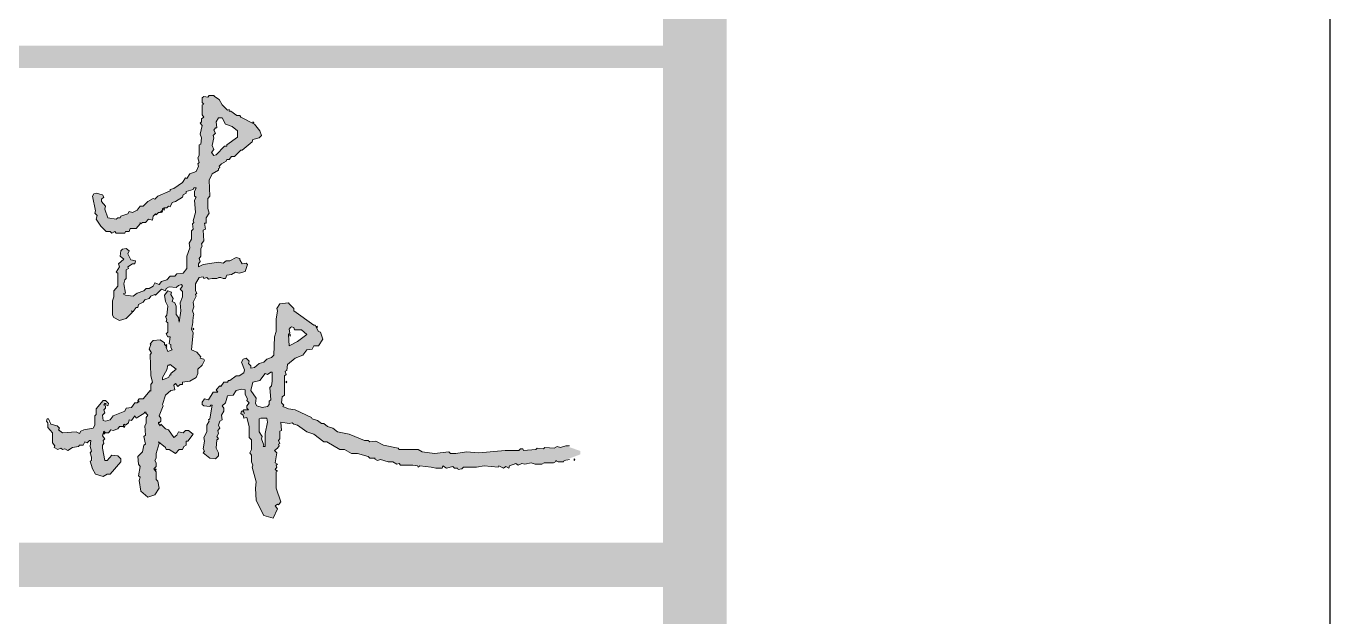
# Model space of a CAD drawing. Extents: x -518115 to 790560, y -210384 to 1628073.
# Drawn here: x 488361 to 490414, y 1039750 to 1040681 of the extents above; entities that cross this region are included whole.
import ezdxf

# ---------------------------------------------------------------- set-up
doc = ezdxf.new("R2010")
doc.units = 0
doc.header["$LTSCALE"] = 1000
doc.header["$MEASUREMENT"] = 0
doc.layers.add('yichutu', color=7, linetype='Continuous', true_color=0xffffff, plot=False)
doc.layers.add('图框', color=140, linetype='Continuous')
doc.layers.add('签名', color=7, linetype='Continuous', lineweight=18)

# ---------------------------------------------------------------- blocks, each defined once
blk = doc.blocks.new('yct-841-594-84100-59399.9999999999-100-1000.0')
at = {"layer": 'yichutu', "color": 7, "true_color": 0xffffff}
blk.add_lwpolyline([(0, 0), (0, 59400), (84100, 59400), (84100, 0)], close=True, dxfattribs=at)
blk = doc.blocks.new('TK')
at = {"layer": '签名'}
h = blk.add_hatch(color=2, dxfattribs=at)
h.dxf.hatch_style = 1
h.paths.add_polyline_path([(547606.6, 497375.2), (547600.5, 497375.2), (547598.1, 497372.8), (547599.3, 497371.6), (547596.9, 497369.2), (547593.3, 497369.2), (547588.4, 497361.9), (547580, 497360.7), (547577.5, 497355.9), (547559.4, 497348.6), (547554.5, 497342.6), (547547.3, 497340.1), (547543.7, 497341.3), (547542.5, 497349.8), (547546.1, 497353.4), (547544.9, 497358.3), (547547.3, 497360.7), (547547.3, 497364.3), (547544.9, 497365.5), (547548.1, 497372), (547547.3, 497372.8), (547543.7, 497372.8), (547532.8, 497359.5), (547532.8, 497351), (547530.4, 497348.6), (547530.4, 497334.1), (547527.9, 497329.2), (547513.4, 497326.8), (547508.6, 497324.4), (547506.2, 497320.8), (547501.3, 497323.2), (547479.6, 497322), (547473.5, 497326.8), (547474.7, 497329.2), (547471.1, 497332.9), (547458.2, 497336.1), (547456.6, 497337.7), (547456.6, 497330.5), (547463.8, 497322), (547463.8, 497306.3), (547467.5, 497301.4), (547466.2, 497299), (547472.3, 497295.4), (547477.1, 497297.8), (547479.6, 497295.4), (547483.2, 497296.6), (547488, 497294.2), (547495.3, 497299), (547505, 497300.2), (547506.2, 497302.6), (547512.2, 497302.6), (547514.6, 497307.5), (547518.3, 497306.3), (547521.9, 497309.9), (547524.3, 497309.9), (547523.1, 497300.2), (547525.5, 497293), (547523.1, 497290.5), (547526.9, 497279.1), (547523.1, 497277.2), (547526.7, 497265.1), (547531.6, 497256.7), (547543.7, 497253), (547549.7, 497256.7), (547554.5, 497256.7), (547571.5, 497276), (547571.5, 497280.9), (547566.6, 497285.7), (547557, 497286.9), (547549.7, 497278.4), (547546.1, 497278.4), (547541.7, 497301.9), (547544.9, 497305.1), (547543.7, 497309.9), (547546.1, 497312.3), (547542.5, 497317.2), (547544.9, 497324.4), (547547.3, 497322), (547552.1, 497322), (547555.8, 497326.8), (547559.4, 497325.6), (547566.6, 497328), (547569.1, 497331.7), (547575.1, 497331.7), (547576.3, 497335.3), (547578.7, 497334.1), (547583.6, 497337.7), (547584.8, 497342.6), (547588.4, 497341.3), (547593.3, 497348.6), (547595.7, 497345), (547607.8, 497352.2), (547609, 497354.6), (547611.4, 497354.6), (547610.2, 497353.4), (547613.8, 497349.8), (547611.4, 497346.2), (547611.4, 497336.5), (547609, 497332.9), (547610.2, 497318.4), (547607.8, 497315.9), (547610.2, 497303.8), (547607.8, 497302.6), (547605.4, 497291.8), (547598.1, 497284.5), (547599.3, 497272.4), (547601.7, 497268.8), (547599.3, 497254.3), (547601.7, 497251.8), (547600.5, 497247), (547602.9, 497230.1), (547613.8, 497220.4), (547624.7, 497224), (547632, 497234.9), (547629.5, 497245.8), (547627.1, 497248.2), (547627.1, 497260.3), (547623.5, 497265.1), (547627.1, 497268.8), (547627.1, 497274.8), (547624.7, 497278.4), (547627.1, 497282.1), (547627.1, 497289.3), (547632, 497305.1), (547630.8, 497307.5), (547641.6, 497299), (547642.9, 497295.4), (547647.7, 497295.4), (547657.4, 497289.3), (547663.4, 497295.4), (547668.3, 497295.4), (547670.7, 497300.2), (547674.3, 497302.6), (547674.3, 497308.7), (547676.7, 497308.7), (547685.2, 497319.6), (547677.9, 497325.6), (547673.1, 497325.6), (547669.5, 497322), (547662.2, 497323.2), (547659.8, 497318.4), (547654.9, 497314.7), (547646.5, 497326.8), (547641.6, 497328), (547634.4, 497335.3), (547633.2, 497332.9), (547630.8, 497336.5), (547630.8, 497338.9), (547632, 497337.7), (547634.4, 497340.1), (547634.4, 497345), (547632, 497348.6), (547638, 497364.3), (547636.8, 497366.7), (547641.6, 497381.3), (547650.1, 497388.5), (547656.2, 497389.7), (547654.9, 497397), (547657.4, 497399.4), (547661, 497394.6), (547664.6, 497398.2), (547668.3, 497398.2), (547668.3, 497401.8), (547675, 497402.5), (547675.5, 497403), (547675.9, 497402.6), (547680.3, 497403), (547690, 497409.1), (547692.4, 497415.1), (547692.4, 497422.4), (547699.7, 497428.4), (547703.3, 497435.7), (547702.1, 497438.1), (547696.1, 497439.3), (547697.3, 497441.7), (547691.2, 497449), (547682.8, 497452.6), (547685.2, 497479.2), (547682.8, 497485.3), (547684.5, 497495.7), (547684.5, 497498.3), (547685.7, 497506.8), (547686.4, 497508.3), (547684, 497514.3), (547686.4, 497520.4), (547685.2, 497527.6), (547690, 497537.3), (547688.8, 497539.7), (547691.2, 497542.1), (547688.8, 497545.8), (547688.8, 497556.7), (547694.9, 497566.3), (547700.9, 497567.5), (547702.1, 497565.1), (547707, 497566.3), (547709.4, 497563.9), (547715.4, 497565.1), (547717.2, 497565), (547722, 497565), (547726.3, 497566.3), (547726.9, 497566.6), (547730.5, 497566.6), (547732.4, 497565.1), (547736, 497565.1), (547738.4, 497570), (547745.7, 497571.2), (547751.7, 497574.8), (547757.8, 497573.6), (547767.4, 497576), (547771.1, 497586.9), (547768.6, 497589.3), (547762.6, 497588.1), (547757.3, 497596.9), (547752.9, 497597.8), (547743.2, 497592.9), (547737.2, 497592.9), (547732.4, 497589.3), (547725.1, 497590.5), (547700.9, 497586.9), (547693.7, 497583.3), (547693.7, 497588.1), (547696.1, 497591.7), (547694.9, 497596.6), (547697.3, 497600.2), (547697.3, 497612.3), (547699.7, 497615.9), (547698.5, 497619.6), (547702.1, 497624.4), (547700.9, 497641.3), (547704.5, 497642.5), (547703.3, 497652.2), (547705.7, 497652.2), (547705.7, 497660.7), (547710.6, 497667.9), (547708.2, 497675.2), (547708.2, 497690.9), (547711.8, 497694.5), (547710.6, 497719.9), (547715.4, 497729.6), (547725.1, 497735.7), (547727.3, 497739.7), (547729.9, 497745.4), (547734.9, 497747), (547738.4, 497752.6), (547742, 497752.6), (547745.7, 497757.4), (547750.5, 497757.4), (547760.2, 497767.1), (547762.6, 497767.1), (547778.3, 497780.4), (547779.5, 497784.1), (547789.2, 497786.5), (547792.8, 497790.1), (547790.4, 497797.4), (547782, 497808.2), (547760.2, 497819.1), (547759, 497821.6), (547754.1, 497821.6), (547744.5, 497828.8), (547740.8, 497828.8), (547731.2, 497838.5), (547726.3, 497847), (547717.2, 497853), (547710.6, 497853), (547708.2, 497850.6), (547702.1, 497851.8), (547699.7, 497849.4), (547699.7, 497842.1), (547702.1, 497839.7), (547699.7, 497838.5), (547699.7, 497822.8), (547702.1, 497819.1), (547698.5, 497816.7), (547698.5, 497811.9), (547696.1, 497809.5), (547699.7, 497805.8), (547696.1, 497792.5), (547698.5, 497786.5), (547697.3, 497776.8), (547694.9, 497775.6), (547694.9, 497758.7), (547692.4, 497755), (547694.9, 497747.8), (547692.4, 497745.4), (547693.7, 497741.7), (547690, 497733.3), (547680.3, 497729.6), (547675.5, 497722.4), (547673.1, 497723.6), (547668.3, 497716.3), (547654.9, 497706.6), (547648.9, 497705.4), (547648.9, 497703), (547629.5, 497694.5), (547624.7, 497689.7), (547622.3, 497690.9), (547613.8, 497686.1), (547606.6, 497678.8), (547601.7, 497678.8), (547596.9, 497672.8), (547589.6, 497669.1), (547584.8, 497670.4), (547582.4, 497666.7), (547571.5, 497663.1), (547570.3, 497660.7), (547566.6, 497660.7), (547564.2, 497658.3), (547550.9, 497660.7), (547546.1, 497674), (547547.3, 497678.8), (547541.2, 497686.1), (547541.2, 497689.7), (547544.9, 497693.3), (547542.5, 497697), (547532.8, 497699.4), (547529.1, 497698.2), (547526.7, 497694.5), (547531.6, 497671.6), (547530.4, 497667.9), (547534, 497664.3), (547532.8, 497658.3), (547540, 497647.4), (547548.5, 497638.9), (547554.5, 497638.9), (547557, 497636.5), (547561.8, 497638.9), (547564.2, 497636.5), (547577.5, 497636.5), (547578.7, 497638.9), (547584.8, 497638.9), (547586, 497643.7), (547595.7, 497643.7), (547601.7, 497651), (547601.7, 497653.4), (547602.9, 497651), (547605.4, 497653.4), (547610.2, 497653.4), (547615, 497658.3), (547621.1, 497657), (547622.3, 497663.1), (547625.9, 497666.7), (547627.1, 497665.5), (547630.8, 497669.1), (547633.2, 497669.1), (547636.8, 497672.8), (547636.8, 497675.2), (547638, 497674), (547639.2, 497676.4), (547644.1, 497676.4), (547646.5, 497678.8), (547648.9, 497677.6), (547652.5, 497684.9), (547657.4, 497686.1), (547668.3, 497693.3), (547669.5, 497697), (547674.3, 497699.4), (547674.3, 497701.8), (547685.2, 497705.4), (547686.4, 497707.9), (547690, 497707.9), (547687.6, 497701.8), (547687.6, 497694.5), (547690, 497693.3), (547687.6, 497688.5), (547688.8, 497669.1), (547685.2, 497655.8), (547686.4, 497653.4), (547684, 497651), (547685.2, 497642.5), (547682.8, 497640.1), (547682.8, 497626.8), (547679.1, 497620.8), (547680.3, 497613.5), (547675.5, 497600.2), (547675.5, 497580.8), (547669.5, 497573.6), (547659.8, 497572.4), (547656.2, 497568.7), (547648.9, 497568.7), (547644.1, 497562.7), (547635.6, 497560.3), (547632, 497555.4), (547624.7, 497557.9), (547622.3, 497553), (547616.2, 497549.4), (547611.4, 497549.4), (547607.8, 497545.8), (547596.9, 497542.1), (547590.8, 497537.3), (547578.7, 497538.5), (547575.1, 497540.9), (547578.7, 497542.1), (547576.3, 497556.7), (547577.5, 497562.7), (547580, 497565.1), (547580, 497578.4), (547583.6, 497580.8), (547582.4, 497583.3), (547589.6, 497588.1), (547593.3, 497588.1), (547594.5, 497592.9), (547587.2, 497594.2), (547582.4, 497603.8), (547584.8, 497608.7), (547580, 497612.3), (547573.9, 497611.1), (547571.5, 497608.7), (547570.3, 497600.2), (547576.3, 497595.4), (547567.9, 497588.1), (547569.1, 497583.3), (547564.2, 497574.8), (547566.6, 497573.6), (547566.6, 497553), (547560.6, 497545.8), (547560.6, 497536.1), (547558.2, 497530), (547558.2, 497507.1), (547560.6, 497503.4), (547569.1, 497498.6), (547580, 497502.2), (547589.6, 497511.9), (547588.4, 497514.3), (547590.8, 497513.1), (547595.7, 497519.2), (547598.1, 497519.2), (547599.3, 497524), (547606.6, 497527.6), (547609, 497531.3), (547616.2, 497533.7), (547618.7, 497537.3), (547628.7, 497541.3), (547635.6, 497548.2), (547641.6, 497545.8), (547642.9, 497549.4), (547647.7, 497551.8), (547658.6, 497550.6), (547662.2, 497554.2), (547667, 497555.4), (547668.3, 497553), (547664.6, 497548.2), (547668.3, 497544.6), (547668.3, 497536.1), (547664.6, 497526.4), (547665.8, 497514.3), (547663.4, 497496.2), (547662.2, 497503.4), (547658.6, 497508.3), (547658.6, 497521.6), (547656.2, 497526.4), (547652.5, 497528.8), (547653.7, 497533.7), (547650.1, 497539.7), (547651.3, 497543.3), (547645.3, 497545.8), (547640.4, 497538.5), (547641.6, 497528.8), (547645.3, 497521.6), (547644.1, 497507.1), (547641.6, 497504.6), (547644.1, 497501), (547642.9, 497497.4), (547645.3, 497495), (547645.3, 497480.4), (547642.9, 497478), (547645.3, 497473.2), (547648.9, 497473.2), (547647.7, 497462.3), (547650.1, 497461.1), (547650.1, 497456.3), (547652.5, 497452.6), (547645.3, 497450.2), (547641.2, 497460.3), (547640.4, 497461.1), (547640.4, 497463.5), (547633.2, 497468.4), (547622.3, 497467.1), (547617.4, 497462.3), (547618.7, 497461.1), (547616.2, 497453.8), (547619.9, 497447.8), (547617.4, 497445.4), (547618.7, 497411.5), (547621.1, 497401.8), (547618.7, 497398.2), (547618.7, 497387.3), (547617.4, 497388.5)])
h.paths.add_polyline_path([(547636.8, 497405.5), (547636.8, 497409.1), (547644.1, 497421.2), (547645.3, 497428.4), (547647.7, 497428.4), (547648.9, 497429.6), (547658.6, 497422.4), (547650.1, 497415.1), (547650.1, 497412.7), (547648.9, 497413.9), (547646.5, 497409.1)], flags=16)
h.paths.add_polyline_path([(547714.2, 497763.5), (547717.8, 497768.3), (547715.4, 497774.4), (547717.8, 497786.5), (547716.6, 497790.1), (547720.3, 497793.7), (547717.8, 497798.6), (547722.3, 497805.3), (547721.5, 497811.9), (547725.1, 497817.9), (547731.2, 497817.9), (547736, 497808.2), (547746.9, 497804.6), (547755.3, 497797.4), (547755.3, 497787.7), (547738.4, 497775.6), (547738.4, 497773.2), (547734.8, 497773.2), (547718.9, 497757.3)], flags=16)
h = blk.add_hatch(color=2, dxfattribs=at)
h.dxf.hatch_style = 1
h.paths.add_polyline_path([(547804.9, 497366.7), (547802.5, 497363.1), (547794.1, 497361.9), (547785.6, 497364.3), (547783.2, 497368), (547784.4, 497376.4), (547775.9, 497388.5), (547779.5, 497401.8), (547790.4, 497404.2), (547798.9, 497415.1), (547802.5, 497413.9), (547807.4, 497417.5), (547809.8, 497417.5), (547809.8, 497403), (547808.6, 497395.8), (547806.1, 497393.4), (547807.4, 497374), (547804.9, 497371.6)], flags=16)
h.paths.add_polyline_path([(547801.3, 497345), (547802.5, 497338.9), (547798.9, 497320.8), (547798.9, 497300.2), (547795.3, 497300.2), (547796.5, 497302.6), (547792.8, 497312.3), (547794.1, 497315.9), (547789.2, 497323.2), (547789.2, 497343.8), (547791.6, 497345)], flags=16)
h.paths.add_polyline_path([(547836.4, 497458.7), (547835.2, 497476.8), (547837.6, 497479.2), (547836.4, 497485.3), (547838.8, 497487.7), (547840, 497488.9), (547843.6, 497487.7), (547844.9, 497484.1), (547855.7, 497484.1), (547864.2, 497476.8), (547849.7, 497465.9)], flags=16)
h.paths.add_polyline_path([(547837.6, 497474.4), (547837.6, 497476.8), (547838.8, 497475.6)], flags=0)
h.paths.add_polyline_path([(548294.8, 497287.9), (548294.8, 497293.3), (548271.8, 497301.4), (548263.4, 497299), (548258.5, 497300.2), (548253.7, 497297.8), (548239.2, 497299), (548236.8, 497296.6), (548227.1, 497297.8), (548224.7, 497295.4), (548205.3, 497294.2), (548204.1, 497296.6), (548200.5, 497296.6), (548198.1, 497294.2), (548176.3, 497294.2), (548135.2, 497290.5), (548115.8, 497291.8), (548098.9, 497289.3), (548090.4, 497289.3), (548088, 497291.8), (548065, 497289.3), (548045.6, 497291.8), (548039.6, 497295.4), (548009.4, 497295.4), (548008.1, 497297.8), (547985.2, 497302.6), (547973.1, 497308.7), (547963.4, 497307.5), (547961, 497309.9), (547954.9, 497309.9), (547930.7, 497319.6), (547912.6, 497323.2), (547905.3, 497329.2), (547896.9, 497331.7), (547890.8, 497336.5), (547887.2, 497336.5), (547881.1, 497341.3), (547872.7, 497343.8), (547871.5, 497346.2), (547846.1, 497358.3), (547835.2, 497359.5), (547826.7, 497363.1), (547827.9, 497365.5), (547824.3, 497369.2), (547825.5, 497378.8), (547829.1, 497381.3), (547829.1, 497411.5), (547831.5, 497413.9), (547830.3, 497418.8), (547832.8, 497420), (547834, 497429.6), (547846.1, 497439.3), (547858.2, 497444.2), (547864.2, 497452.6), (547872.7, 497453.8), (547875.1, 497458.7), (547882.4, 497458.7), (547889.6, 497469.6), (547886, 497480.4), (547882.4, 497481.7), (547877.5, 497491.3), (547875.1, 497491.3), (547843.6, 497514.3), (547843.6, 497517.9), (547835.2, 497526.4), (547821.9, 497525.2), (547817, 497517.9), (547818.2, 497514.3), (547815.8, 497501), (547815.8, 497481.7), (547813.4, 497473.2), (547812.2, 497444.2), (547808.6, 497440.5), (547801.3, 497438.1), (547796.5, 497433.3), (547789.2, 497430.9), (547782, 497424.8), (547775.9, 497423.6), (547775.9, 497427.2), (547772.3, 497430.9), (547773.5, 497434.5), (547768.6, 497439.3), (547763.8, 497438.1), (547761.4, 497433.3), (547766.2, 497421.2), (547765, 497416.3), (547757.8, 497411.5), (547752.9, 497411.5), (547743.2, 497404.2), (547740.8, 497404.2), (547739.6, 497401.8), (547733.6, 497401.8), (547728.7, 497394.6), (547727.5, 497395.8), (547721.5, 497389.7), (547723.9, 497386.1), (547716.6, 497386.1), (547709.4, 497374), (547703.3, 497375.2), (547699.7, 497370.4), (547699.7, 497366.7), (547702.1, 497364.3), (547711.8, 497363.1), (547713, 497365.5), (547715.4, 497365.5), (547711.8, 497343.8), (547709.4, 497342.6), (547710.6, 497340.1), (547707, 497334.1), (547707, 497323.2), (547702.1, 497314.7), (547703.3, 497308.7), (547700.9, 497296.6), (547703.3, 497293), (547700.9, 497290.5), (547711.8, 497282.1), (547720.3, 497280.9), (547725.1, 497285.7), (547725.1, 497290.5), (547721.5, 497297.8), (547722.7, 497311.1), (547725.1, 497312.3), (547722.7, 497315.9), (547725.1, 497320.8), (547723.9, 497325.6), (547727.5, 497329.2), (547725.1, 497334.1), (547727.5, 497340.1), (547731.2, 497342.6), (547729.9, 497349.8), (547733.6, 497355.9), (547733.6, 497360.7), (547731.2, 497364.3), (547736, 497369.2), (547739.6, 497380.1), (547748.1, 497381.3), (547752.9, 497388.5), (547761.4, 497390.9), (547767.4, 497389.7), (547767.4, 497382.5), (547771.1, 497375.2), (547769.9, 497372.8), (547773.5, 497369.2), (547769.9, 497364.3), (547769.9, 497360.7), (547772.3, 497358.3), (547765, 497358.3), (547763.8, 497357.1), (547766.2, 497352.2), (547763.8, 497355.9), (547761.4, 497355.9), (547760.2, 497352.2), (547763.8, 497349.8), (547765, 497345), (547769.9, 497346.2), (547773.5, 497331.7), (547773.5, 497314.7), (547777.1, 497311.1), (547777.1, 497295.4), (547774.7, 497290.5), (547777.1, 497286.9), (547777.1, 497276), (547779.5, 497271.2), (547778.3, 497267.6), (547784.4, 497244.6), (547783.2, 497234.9), (547784.4, 497215.5), (547796.5, 497191.4), (547811, 497187.7), (547818.2, 497202.2), (547814.6, 497207.1), (547818.2, 497209.5), (547819.5, 497208.3), (547823.1, 497213.1), (547815.8, 497234.9), (547815.8, 497260.3), (547818.2, 497261.5), (547814.6, 497263.9), (547817, 497267.6), (547815.8, 497271.2), (547818.2, 497272.4), (547814.6, 497274.8), (547817, 497290.5), (547813.4, 497294.2), (547818.2, 497297.8), (547820.7, 497301.4), (547819.5, 497303.8), (547821.9, 497305.1), (547819.5, 497309.9), (547821.9, 497312.3), (547821.9, 497324.4), (547824.3, 497325.6), (547823.1, 497338.9), (547836.4, 497336.5), (547841.2, 497337.7), (547843.6, 497335.3), (547849.7, 497334.1), (547864.2, 497323.2), (547875.1, 497319.6), (547890.8, 497307.5), (547895.7, 497307.5), (547916.2, 497295.4), (547923.5, 497295.4), (547934.4, 497289.3), (547944, 497289.3), (547961, 497284.5), (547963.4, 497282.1), (547971.9, 497282.1), (547970.7, 497280.9), (547975.5, 497278.4), (547980.3, 497279.7), (547992.4, 497276), (547999.7, 497276), (548005.7, 497272.4), (548009.4, 497273.6), (548011.8, 497271.2), (548031.1, 497271.2), (548038.4, 497270), (548039.6, 497267.6), (548042, 497270), (548060.2, 497267.6), (548063.6, 497267), (548067.4, 497266.3), (548077.1, 497266.3), (548078.3, 497270), (548084.4, 497266.3), (548094, 497268.8), (548096.5, 497266.3), (548101.3, 497266.3), (548102.5, 497263.9), (548108.5, 497265.1), (548111, 497267.6), (548131.5, 497267.6), (548143.6, 497270), (548165.4, 497267.6), (548166.6, 497270), (548173.9, 497266.3), (548177.5, 497268.8), (548182.3, 497266.3), (548183.5, 497270), (548193.2, 497273.6), (548196.8, 497271.2), (548202.9, 497273.6), (548207.7, 497272.4), (548217.4, 497274.8), (548223.5, 497272.4), (548234.3, 497272.4), (548238, 497274.8), (548252.5, 497274.8), (548257.3, 497277.2), (548256.1, 497278.4), (548259.7, 497276), (548268.2, 497276), (548269.4, 497278.4)])
at = {"layer": '图框'}
blk.add_lwpolyline([(465375, 548713.7), (549475, 548713.7), (549475, 489313.7), (465375, 489313.7)], close=True, dxfattribs=at)
blk.add_lwpolyline([(465375, 548713.7), (549475, 548713.7), (549475, 489313.7), (465375, 489313.7)], close=True, dxfattribs=at)
at = {"layer": '图框', "const_width": 100}
blk.add_lwpolyline([(548475, 490313.7), (548475, 547713.7), (467875, 547713.7), (467875, 490313.7)], close=True, dxfattribs=at)
at = {"layer": '图框'}
for points, const_width in [([(541480, 497914), (548480, 497914)], 35), ([(541480, 497114), (548480, 497114)], 70)]:
    blk.add_lwpolyline(points, dxfattribs=dict(at, const_width=const_width))
at = {"layer": '签名', "color": 2, "elevation": 9704994.5}
for points in [[(547719.1, 497851.8), (547717.8, 497853), (547710.6, 497853), (547708.2, 497850.6), (547702.1, 497851.8), (547699.7, 497849.4), (547699.7, 497842.1), (547702.1, 497839.7), (547699.7, 497838.5), (547699.7, 497822.8), (547702.1, 497819.1), (547698.5, 497816.7), (547698.5, 497811.9), (547696.1, 497809.5), (547699.7, 497805.8), (547696.1, 497792.5), (547698.5, 497786.5), (547697.3, 497776.8), (547694.9, 497775.6), (547694.9, 497758.7), (547692.4, 497755), (547694.9, 497747.8), (547692.4, 497745.4), (547693.7, 497741.7), (547690, 497733.3), (547680.3, 497729.6), (547675.5, 497722.4), (547673.1, 497723.6), (547668.3, 497716.3), (547654.9, 497706.6), (547648.9, 497705.4), (547648.9, 497703), (547629.5, 497694.5), (547624.7, 497689.7), (547622.3, 497690.9), (547613.8, 497686.1), (547606.6, 497678.8), (547601.7, 497678.8), (547596.9, 497672.8), (547589.6, 497669.1), (547584.8, 497670.4), (547582.4, 497666.7), (547571.5, 497663.1), (547570.3, 497660.7), (547566.6, 497660.7), (547564.2, 497658.3), (547550.9, 497660.7), (547546.1, 497674), (547547.3, 497678.8), (547541.2, 497686.1), (547541.2, 497689.7), (547544.9, 497693.3), (547542.5, 497697), (547532.8, 497699.4), (547529.1, 497698.2), (547526.7, 497694.5), (547531.6, 497671.6), (547530.4, 497667.9), (547534, 497664.3), (547532.8, 497658.3), (547540, 497647.4), (547548.5, 497638.9), (547554.5, 497638.9), (547557, 497636.5), (547561.8, 497638.9), (547564.2, 497636.5), (547577.5, 497636.5), (547578.7, 497638.9), (547584.8, 497638.9), (547586, 497643.7), (547595.7, 497643.7), (547601.7, 497651), (547601.7, 497653.4), (547602.9, 497651), (547605.4, 497653.4), (547610.2, 497653.4), (547615, 497658.3), (547621.1, 497657), (547622.3, 497663.1), (547625.9, 497666.7), (547627.1, 497665.5), (547630.8, 497669.1), (547633.2, 497669.1), (547636.8, 497672.8), (547636.8, 497675.2), (547638, 497674), (547639.2, 497676.4), (547644.1, 497676.4), (547646.5, 497678.8), (547648.9, 497677.6), (547652.5, 497684.9), (547657.4, 497686.1), (547668.3, 497693.3), (547669.5, 497697), (547674.3, 497699.4), (547674.3, 497701.8), (547685.2, 497705.4), (547686.4, 497707.9), (547690, 497707.9), (547687.6, 497701.8), (547687.6, 497694.5), (547690, 497693.3), (547687.6, 497688.5), (547688.8, 497669.1), (547685.2, 497655.8), (547686.4, 497653.4), (547684, 497651), (547685.2, 497642.5), (547682.8, 497640.1), (547682.8, 497626.8), (547679.1, 497620.8), (547680.3, 497613.5), (547675.5, 497600.2), (547675.5, 497580.8), (547669.5, 497573.6), (547659.8, 497572.4), (547656.2, 497568.7), (547648.9, 497568.7), (547644.1, 497562.7), (547635.6, 497560.3), (547632, 497555.4), (547624.7, 497557.9), (547622.3, 497553), (547616.2, 497549.4), (547611.4, 497549.4), (547607.8, 497545.8), (547596.9, 497542.1), (547590.8, 497537.3), (547578.7, 497538.5), (547575.1, 497540.9), (547578.7, 497542.1), (547576.3, 497556.7), (547577.5, 497562.7), (547580, 497565.1), (547580, 497578.4), (547583.6, 497580.8), (547582.4, 497583.3), (547589.6, 497588.1), (547593.3, 497588.1), (547594.5, 497592.9), (547587.2, 497594.2), (547582.4, 497603.8), (547584.8, 497608.7), (547580, 497612.3), (547573.9, 497611.1), (547571.5, 497608.7), (547570.3, 497600.2), (547576.3, 497595.4), (547567.9, 497588.1), (547569.1, 497583.3), (547564.2, 497574.8), (547566.6, 497573.6), (547566.6, 497553), (547560.6, 497545.8), (547560.6, 497536.1), (547558.2, 497530), (547558.2, 497507.1), (547560.6, 497503.4), (547569.1, 497498.6), (547580, 497502.2), (547589.6, 497511.9), (547588.4, 497514.3), (547590.8, 497513.1), (547595.7, 497519.2), (547598.1, 497519.2), (547599.3, 497524), (547606.6, 497527.6), (547609, 497531.3), (547616.2, 497533.7), (547618.7, 497537.3), (547624.7, 497539.7), (547625.9, 497538.5), (547635.6, 497548.2), (547641.6, 497545.8), (547642.9, 497549.4), (547647.7, 497551.8), (547658.6, 497550.6), (547662.2, 497554.2), (547667, 497555.4), (547668.3, 497553), (547664.6, 497548.2), (547668.3, 497544.6), (547668.3, 497536.1), (547664.6, 497526.4), (547665.8, 497514.3), (547663.4, 497496.2), (547662.2, 497503.4), (547658.6, 497508.3), (547658.6, 497521.6), (547656.2, 497526.4), (547652.5, 497528.8), (547653.7, 497533.7), (547650.1, 497539.7), (547651.3, 497543.3), (547645.3, 497545.8), (547640.4, 497538.5), (547641.6, 497528.8), (547645.3, 497521.6), (547644.1, 497507.1), (547641.6, 497504.6), (547644.1, 497501), (547642.9, 497497.4), (547645.3, 497495), (547645.3, 497480.4), (547642.9, 497478), (547645.3, 497473.2), (547648.9, 497473.2), (547647.7, 497462.3), (547650.1, 497461.1), (547650.1, 497456.3), (547652.5, 497452.6), (547645.3, 497450.2), (547642.9, 497456.3), (547644.1, 497457.5), (547640.4, 497461.1), (547640.4, 497463.5), (547633.2, 497468.4), (547622.3, 497467.1), (547617.4, 497462.3), (547618.7, 497461.1), (547616.2, 497453.8), (547619.9, 497447.8), (547617.4, 497445.4), (547618.7, 497411.5), (547621.1, 497401.8), (547618.7, 497398.2), (547618.7, 497387.3), (547617.4, 497388.5), (547606.6, 497375.2), (547600.5, 497375.2), (547598.1, 497372.8), (547600.5, 497370.4), (547599.3, 497371.6), (547596.9, 497369.2), (547593.3, 497369.2), (547588.4, 497361.9), (547580, 497360.7), (547577.5, 497355.9), (547559.4, 497348.6), (547554.5, 497342.6), (547547.3, 497340.1), (547543.7, 497341.3), (547542.5, 497349.8), (547546.1, 497353.4), (547544.9, 497358.3), (547547.3, 497360.7), (547547.3, 497364.3), (547544.9, 497365.5), (547546.1, 497368), (547548.5, 497368), (547547.3, 497366.7), (547550.9, 497364.3), (547552.1, 497368), (547547.3, 497372.8), (547543.7, 497372.8), (547532.8, 497359.5), (547532.8, 497351), (547530.4, 497348.6), (547530.4, 497334.1), (547527.9, 497329.2), (547513.4, 497326.8), (547508.6, 497324.4), (547506.2, 497320.8), (547501.3, 497323.2), (547479.6, 497322), (547473.5, 497326.8), (547474.7, 497329.2), (547471.1, 497332.9), (547461.4, 497335.3), (547457.8, 497343.8), (547455.4, 497343.8), (547454.2, 497340.1), (547456.6, 497337.7), (547456.6, 497330.5), (547463.8, 497322), (547463.8, 497306.3), (547467.5, 497301.4), (547466.2, 497299), (547472.3, 497295.4), (547477.1, 497297.8), (547479.6, 497295.4), (547483.2, 497296.6), (547488, 497294.2), (547495.3, 497299), (547505, 497300.2), (547506.2, 497302.6), (547512.2, 497302.6), (547514.6, 497307.5), (547518.3, 497306.3), (547521.9, 497309.9), (547524.3, 497309.9), (547523.1, 497300.2), (547525.5, 497293), (547523.1, 497290.5), (547525.5, 497283.3), (547525.5, 497278.4), (547523.1, 497277.2), (547526.7, 497265.1), (547531.6, 497256.7), (547543.7, 497253), (547549.7, 497256.7), (547554.5, 497256.7), (547571.5, 497276), (547571.5, 497280.9), (547566.6, 497285.7), (547557, 497286.9), (547549.7, 497278.4), (547546.1, 497278.4), (547542.5, 497297.8), (547542.5, 497302.6), (547544.9, 497305.1), (547543.7, 497309.9), (547546.1, 497312.3), (547542.5, 497317.2), (547544.9, 497324.4), (547547.3, 497322), (547552.1, 497322), (547555.8, 497326.8), (547559.4, 497325.6), (547566.6, 497328), (547569.1, 497331.7), (547575.1, 497331.7), (547576.3, 497335.3), (547578.7, 497334.1), (547583.6, 497337.7), (547584.8, 497342.6), (547588.4, 497341.3), (547593.3, 497348.6), (547595.7, 497345), (547607.8, 497352.2), (547609, 497354.6), (547611.4, 497354.6), (547610.2, 497353.4), (547613.8, 497349.8), (547611.4, 497346.2), (547611.4, 497336.5), (547609, 497332.9), (547610.2, 497318.4), (547607.8, 497315.9), (547610.2, 497303.8), (547607.8, 497302.6), (547605.4, 497291.8), (547598.1, 497284.5), (547599.3, 497272.4), (547601.7, 497268.8), (547599.3, 497254.3), (547601.7, 497251.8), (547600.5, 497247), (547602.9, 497230.1), (547613.8, 497220.4), (547624.7, 497224), (547632, 497234.9), (547629.5, 497245.8), (547627.1, 497248.2), (547627.1, 497260.3), (547623.5, 497265.1), (547627.1, 497268.8), (547627.1, 497274.8), (547624.7, 497278.4), (547627.1, 497282.1), (547627.1, 497289.3), (547632, 497305.1), (547630.8, 497307.5), (547641.6, 497299), (547642.9, 497295.4), (547647.7, 497295.4), (547657.4, 497289.3), (547663.4, 497295.4), (547668.3, 497295.4), (547670.7, 497300.2), (547674.3, 497302.6), (547674.3, 497308.7), (547676.7, 497308.7), (547685.2, 497319.6), (547677.9, 497325.6), (547673.1, 497325.6), (547669.5, 497322), (547662.2, 497323.2), (547659.8, 497318.4), (547654.9, 497314.7), (547646.5, 497326.8), (547641.6, 497328), (547634.4, 497335.3), (547633.2, 497332.9), (547630.8, 497336.5), (547630.8, 497338.9), (547632, 497337.7), (547634.4, 497340.1), (547634.4, 497345), (547632, 497348.6), (547638, 497364.3), (547636.8, 497366.7), (547641.6, 497381.3), (547650.1, 497388.5), (547656.2, 497389.7), (547654.9, 497397), (547657.4, 497399.4), (547661, 497394.6), (547664.6, 497398.2), (547668.3, 497398.2), (547668.3, 497401.8), (547680.3, 497403), (547690, 497409.1), (547692.4, 497415.1), (547692.4, 497422.4), (547699.7, 497428.4), (547703.3, 497435.7), (547702.1, 497438.1), (547696.1, 497439.3), (547697.3, 497441.7), (547691.2, 497449), (547682.8, 497452.6), (547685.2, 497479.2), (547682.8, 497485.3), (547684, 497492.5), (547684.6, 497495.6), (547684.6, 497498.6), (547685.8, 497507.1), (547686.4, 497508.3), (547684, 497514.3), (547686.4, 497520.4), (547685.2, 497527.6), (547690, 497537.3), (547688.8, 497539.7), (547691.2, 497542.1), (547688.8, 497545.8), (547688.8, 497556.7), (547694.9, 497566.3), (547700.9, 497567.5), (547702.1, 497565.1), (547707, 497566.3), (547709.4, 497563.9), (547715.4, 497565.1), (547717.8, 497565), (547722.7, 497565), (547726.3, 497566.3), (547725.1, 497566.6), (547728.7, 497566.6), (547732.4, 497565.1), (547736, 497565.1), (547738.4, 497570), (547745.7, 497571.2), (547751.7, 497574.8), (547757.8, 497573.6), (547767.4, 497576), (547771.1, 497586.9), (547768.6, 497589.3), (547762.6, 497588.1), (547759, 497594.2), (547759, 497596.6), (547752.9, 497597.8), (547743.2, 497592.9), (547737.2, 497592.9), (547732.4, 497589.3), (547725.1, 497590.5), (547700.9, 497586.9), (547693.7, 497583.3), (547693.7, 497588.1), (547696.1, 497591.7), (547694.9, 497596.6), (547697.3, 497600.2), (547697.3, 497612.3), (547699.7, 497615.9), (547698.5, 497619.6), (547702.1, 497624.4), (547700.9, 497641.3), (547704.5, 497642.5), (547703.3, 497652.2), (547705.7, 497652.2), (547705.7, 497660.7), (547710.6, 497667.9), (547708.2, 497675.2), (547708.2, 497690.9), (547711.8, 497694.5), (547710.6, 497719.9), (547715.4, 497729.6), (547725.1, 497735.7), (547725.1, 497738.1), (547727.5, 497739.3), (547726.3, 497741.7), (547729.9, 497745.4), (547737.2, 497750), (547738.4, 497752.6), (547742, 497752.6), (547745.7, 497757.4), (547750.5, 497757.4), (547760.2, 497767.1), (547762.6, 497767.1), (547778.3, 497780.4), (547779.5, 497784.1), (547789.2, 497786.5), (547792.8, 497790.1), (547790.4, 497797.4), (547782, 497808.2), (547760.2, 497819.1), (547759, 497821.6), (547754.1, 497821.6), (547744.5, 497828.8), (547742, 497828.8), (547742, 497831.2), (547739.6, 497830), (547731.2, 497838.5), (547726.3, 497847), (547719.1, 497851.8)], [(547725.1, 497817.9), (547731.2, 497817.9), (547736, 497808.2), (547746.9, 497804.6), (547755.3, 497797.4), (547755.3, 497787.7), (547738.4, 497775.6), (547738.4, 497773.2), (547734.8, 497773.2), (547721.5, 497759.9), (547717.8, 497758.7), (547714.2, 497763.5), (547717.8, 497768.3), (547715.4, 497774.4), (547717.8, 497786.5), (547716.6, 497790.1), (547720.3, 497793.7), (547717.8, 497798.6), (547720.3, 497802.2), (547722.7, 497802.2), (547721.5, 497811.9), (547725.1, 497817.9)], [(547780.7, 497810.7), (547779.5, 497811.9), (547779.5, 497809.5), (547780.7, 497810.7)], [(547640.4, 497674), (547639.2, 497675.2), (547639.2, 497672.8), (547640.4, 497674)], [(547636.8, 497670.4), (547635.6, 497671.6), (547635.6, 497669.1), (547636.8, 497670.4)], [(547836.4, 497525.2), (547835.2, 497526.4), (547821.9, 497525.2), (547817, 497517.9), (547818.2, 497514.3), (547815.8, 497501), (547815.8, 497481.7), (547813.4, 497473.2), (547812.2, 497444.2), (547808.6, 497440.5), (547801.3, 497438.1), (547796.5, 497433.3), (547789.2, 497430.9), (547782, 497424.8), (547775.9, 497423.6), (547775.9, 497427.2), (547772.3, 497430.9), (547773.5, 497434.5), (547768.6, 497439.3), (547763.8, 497438.1), (547761.4, 497433.3), (547766.2, 497421.2), (547765, 497416.3), (547757.8, 497411.5), (547752.9, 497411.5), (547743.2, 497404.2), (547740.8, 497404.2), (547739.6, 497401.8), (547733.6, 497401.8), (547728.7, 497394.6), (547727.5, 497395.8), (547721.5, 497389.7), (547723.9, 497386.1), (547716.6, 497386.1), (547709.4, 497374), (547703.3, 497375.2), (547699.7, 497370.4), (547699.7, 497366.7), (547702.1, 497364.3), (547711.8, 497363.1), (547713, 497365.5), (547715.4, 497365.5), (547711.8, 497343.8), (547709.4, 497342.6), (547710.6, 497340.1), (547707, 497334.1), (547707, 497323.2), (547702.1, 497314.7), (547703.3, 497308.7), (547700.9, 497296.6), (547703.3, 497293), (547700.9, 497290.5), (547711.8, 497282.1), (547720.3, 497280.9), (547725.1, 497285.7), (547725.1, 497290.5), (547721.5, 497297.8), (547722.7, 497311.1), (547725.1, 497312.3), (547722.7, 497315.9), (547725.1, 497320.8), (547723.9, 497325.6), (547727.5, 497329.2), (547725.1, 497334.1), (547727.5, 497340.1), (547731.2, 497342.6), (547729.9, 497349.8), (547733.6, 497355.9), (547733.6, 497360.7), (547731.2, 497364.3), (547736, 497369.2), (547739.6, 497380.1), (547748.1, 497381.3), (547752.9, 497388.5), (547761.4, 497390.9), (547767.4, 497389.7), (547767.4, 497382.5), (547771.1, 497375.2), (547769.9, 497372.8), (547773.5, 497369.2), (547769.9, 497364.3), (547769.9, 497360.7), (547772.3, 497358.3), (547765, 497358.3), (547763.8, 497357.1), (547766.2, 497352.2), (547763.8, 497355.9), (547761.4, 497355.9), (547760.2, 497352.2), (547763.8, 497349.8), (547765, 497345), (547769.9, 497346.2), (547773.5, 497331.7), (547773.5, 497314.7), (547777.1, 497311.1), (547777.1, 497295.4), (547774.7, 497290.5), (547777.1, 497286.9), (547777.1, 497276), (547779.5, 497271.2), (547778.3, 497267.6), (547784.4, 497244.6), (547783.2, 497234.9), (547784.4, 497215.5), (547796.5, 497191.4), (547811, 497187.7), (547818.2, 497202.2), (547814.6, 497207.1), (547818.2, 497209.5), (547819.5, 497208.3), (547823.1, 497213.1), (547815.8, 497234.9), (547815.8, 497260.3), (547818.2, 497261.5), (547814.6, 497263.9), (547817, 497267.6), (547815.8, 497271.2), (547818.2, 497272.4), (547814.6, 497274.8), (547817, 497290.5), (547813.4, 497294.2), (547818.2, 497297.8), (547820.7, 497301.4), (547819.5, 497303.8), (547821.9, 497305.1), (547819.5, 497309.9), (547821.9, 497312.3), (547821.9, 497324.4), (547824.3, 497325.6), (547823.1, 497338.9), (547836.4, 497336.5), (547841.2, 497337.7), (547843.6, 497335.3), (547849.7, 497334.1), (547864.2, 497323.2), (547875.1, 497319.6), (547890.8, 497307.5), (547895.7, 497307.5), (547916.2, 497295.4), (547923.5, 497295.4), (547934.4, 497289.3), (547944, 497289.3), (547961, 497284.5), (547963.4, 497282.1), (547971.9, 497282.1), (547970.7, 497280.9), (547975.5, 497278.4), (547980.3, 497279.7), (547992.4, 497276), (547999.7, 497276), (548005.7, 497272.4), (548009.4, 497273.6), (548011.8, 497271.2), (548031.1, 497271.2), (548038.4, 497270), (548039.6, 497267.6), (548042, 497270), (548060.2, 497267.6), (548062.6, 497267.1), (548067.4, 497266.3), (548077.1, 497266.3), (548078.3, 497270), (548084.4, 497266.3), (548094, 497268.8), (548096.5, 497266.3), (548101.3, 497266.3), (548102.5, 497263.9), (548108.5, 497265.1), (548111, 497267.6), (548131.5, 497267.6), (548143.6, 497270), (548165.4, 497267.6), (548166.6, 497270), (548173.9, 497266.3), (548177.5, 497268.8), (548182.3, 497266.3), (548183.5, 497270), (548193.2, 497273.6), (548196.8, 497271.2), (548202.9, 497273.6), (548207.7, 497272.4), (548217.4, 497274.8), (548223.5, 497272.4), (548234.3, 497272.4), (548238, 497274.8), (548252.5, 497274.8), (548257.3, 497277.2), (548256.1, 497278.4), (548259.7, 497276), (548268.2, 497276), (548269.4, 497278.4), (548277.9, 497279.9)], [(548278, 497301.4), (548271.8, 497301.4), (548263.4, 497299), (548258.5, 497300.2), (548253.7, 497297.8), (548239.2, 497299), (548236.8, 497296.6), (548227.1, 497297.8), (548224.7, 497295.4), (548205.3, 497294.2), (548204.1, 497296.6), (548200.5, 497296.6), (548198.1, 497294.2), (548176.3, 497294.2), (548135.2, 497290.5), (548115.8, 497291.8), (548098.9, 497289.3), (548090.4, 497289.3), (548088, 497291.8), (548065, 497289.3), (548045.6, 497291.8), (548039.6, 497295.4), (548009.4, 497295.4), (548008.1, 497297.8), (547985.2, 497302.6), (547973.1, 497308.7), (547963.4, 497307.5), (547961, 497309.9), (547954.9, 497309.9), (547930.7, 497319.6), (547912.6, 497323.2), (547905.3, 497329.2), (547896.9, 497331.7), (547890.8, 497336.5), (547887.2, 497336.5), (547881.1, 497341.3), (547872.7, 497343.8), (547871.5, 497346.2), (547846.1, 497358.3), (547835.2, 497359.5), (547826.7, 497363.1), (547827.9, 497365.5), (547824.3, 497369.2), (547825.5, 497378.8), (547829.1, 497381.3), (547829.1, 497411.5), (547831.5, 497413.9), (547830.3, 497418.8), (547832.8, 497420), (547834, 497429.6), (547846.1, 497439.3), (547858.2, 497444.2), (547864.2, 497452.6), (547872.7, 497453.8), (547875.1, 497458.7), (547882.4, 497458.7), (547889.6, 497469.6), (547886, 497480.4), (547882.4, 497481.7), (547877.5, 497491.3), (547875.1, 497491.3), (547843.6, 497514.3), (547843.6, 497517.9), (547836.4, 497525.2)], [(547881.1, 497488.9), (547879.9, 497490.1), (547879.9, 497487.7), (547881.1, 497488.9)], [(547686.4, 497485.3), (547685.2, 497486.5), (547685.2, 497484.1), (547686.4, 497485.3)], [(547838.8, 497487.7), (547840, 497488.9), (547843.6, 497487.7), (547844.9, 497484.1), (547855.7, 497484.1), (547864.2, 497476.8), (547849.7, 497465.9), (547836.4, 497458.7), (547835.2, 497476.8), (547837.6, 497479.2), (547836.4, 497485.3), (547838.8, 497487.7)], [(547838.8, 497475.6), (547837.6, 497476.8), (547837.6, 497474.4), (547838.8, 497475.6)], [(547644.1, 497459.9), (547642.9, 497461.1), (547642.9, 497458.7), (547644.1, 497459.9)], [(547645.3, 497428.4), (547647.7, 497428.4), (547648.9, 497429.6), (547658.6, 497422.4), (547650.1, 497415.1), (547650.1, 497412.7), (547648.9, 497413.9), (547646.5, 497409.1), (547636.8, 497405.5), (547636.8, 497409.1), (547644.1, 497421.2), (547645.3, 497428.4)], [(547807.4, 497417.5), (547809.8, 497417.5), (547809.8, 497403), (547808.6, 497395.8), (547806.1, 497393.4), (547807.4, 497374), (547804.9, 497371.6), (547804.9, 497366.7), (547802.5, 497363.1), (547794.1, 497361.9), (547785.6, 497364.3), (547783.2, 497368), (547784.4, 497376.4), (547775.9, 497388.5), (547779.5, 497401.8), (547790.4, 497404.2), (547798.9, 497415.1), (547802.5, 497413.9), (547807.4, 497417.5)], [(547832.8, 497401.8), (547831.5, 497403), (547831.5, 497400.6), (547832.8, 497401.8)], [(547577.5, 497331.7), (547576.3, 497332.9), (547576.3, 497330.5), (547577.5, 497331.7)], [(547791.6, 497345), (547801.3, 497345), (547802.5, 497338.9), (547798.9, 497320.8), (547798.9, 497300.2), (547795.3, 497300.2), (547796.5, 497302.6), (547792.8, 497312.3), (547794.1, 497315.9), (547789.2, 497323.2), (547789.2, 497343.8), (547791.6, 497345)], [(547546.1, 497320.8), (547544.9, 497322), (547544.9, 497319.6), (547546.1, 497320.8)], [(547627.1, 497263.9), (547625.9, 497265.1), (547625.9, 497262.7), (547627.1, 497263.9)], [(548286.4, 497279.7), (548285.1, 497280.9), (548285.1, 497278.4), (548286.4, 497279.7)]]:
    blk.add_lwpolyline(points, dxfattribs=at)

msp = doc.modelspace()

# ---------------------------------------------------------------- block references
msp.add_blockref('TK', (-59060.9, 542718.4))
at = {"layer": 'yichutu'}
msp.add_blockref('yct-841-594-84100-59399.9999999999-100-1000.0', (406314.1, 1032032.1), dxfattribs=at)

doc.saveas('drawing.dxf')
